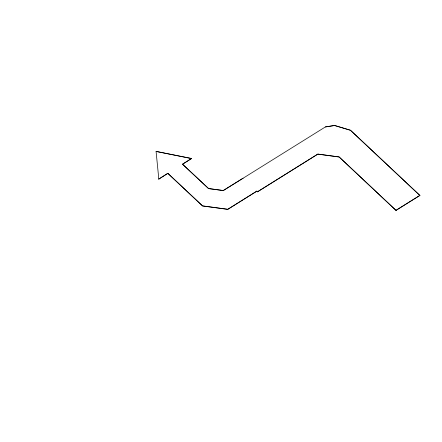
<?xml version="1.0" encoding="UTF-8"?>
<svg xmlns="http://www.w3.org/2000/svg" width="442" height="442" viewBox="0 0 442 442"><rect width="100%" height="100%" fill="white"/><g stroke="black" fill="none" stroke-linecap="round" stroke-linejoin="round"><path stroke-width="0.66" d="M167.855 173.319L158.822 179.076L167.855 173.319L202.552 205.873L227.79 209.265L256.863 191.093L257.542 191.845L256.863 191.093M182.563 164.126L191.596 158.485L182.563 164.242L208.563 188.612L223.282 190.59L243.061 178.231L223.282 190.496L208.563 188.524L182.563 164.242M243.061 178.253L325.378 126.937L334.577 125.434L350.473 130.219L419.9 195.469L396.015 210.392L339.136 157.009L317.831 154.148L257.542 191.822M256.863 191.182L227.79 209.375L202.552 205.983L167.855 173.408M257.542 191.729L317.831 154.059L339.136 156.921L396.015 210.392M396.01 210.282L419.9 195.353M419.9 195.447L350.473 130.307L334.577 125.528L325.378 126.937M191.596 158.595L156.076 151.413L191.596 158.485M156.076 151.413L158.822 179.076"/></g></svg>
